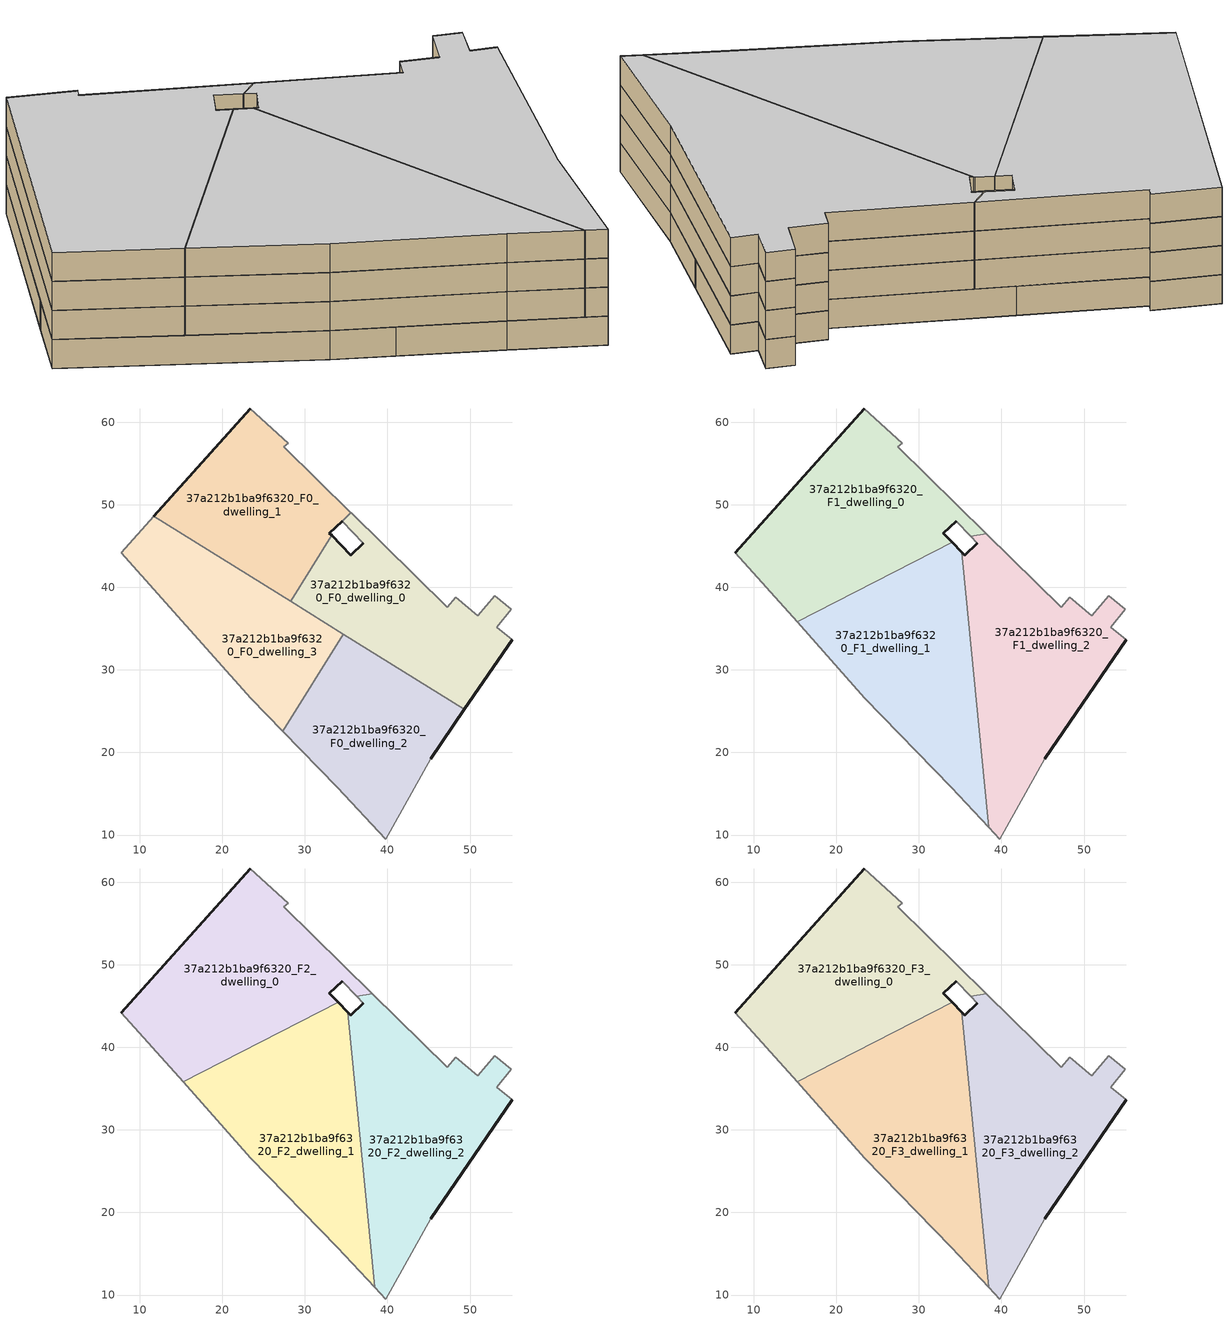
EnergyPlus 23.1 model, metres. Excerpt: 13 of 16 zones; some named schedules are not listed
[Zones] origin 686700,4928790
37a212b1ba9f6320_F0_dwelling_0
 floor ground (EU_floor_Construction): 49.31,25.24 55.1,33.68 53.23,35.19 54.98,37.34 53.02,39 50.92,36.56 48.29,38.81 47.24,37.57 35.58,49.04 34.55,48.07 34.52,48.04 37.06,45.38 35.52,43.91 33.23,46.29 28.27,38.31 z0
 wall outside (EU_wall_Construction): 55.1,33.68 49.31,25.24 / 33.23,46.29 35.52,43.91 37.06,45.38 z0:3
 wall adiabatic (EU_wall_Construction): 37.06,45.38 34.52,48.04 / 35.58,49.04 47.24,37.57 48.29,38.81 50.92,36.56 53.02,39 54.98,37.34 53.23,35.19 55.1,33.68 z0:3
 wall to 37a212b1ba9f6320_F0_dwelling_2 (EU_wall_Construction): 49.31,25.24 34.65,34.35 z0:3
 wall to 37a212b1ba9f6320_F0_dwelling_1 (EU_wall_Construction): 34.52,48.04 35.58,49.04 / 28.27,38.31 33.23,46.29 z0:3
 wall to 37a212b1ba9f6320_F0_dwelling_3 (EU_wall_Construction): 34.65,34.35 28.27,38.31 z0:3
37a212b1ba9f6320_F0_dwelling_1
 floor ground (EU_floor_Construction): 28.27,38.31 33.23,46.29 32.97,46.56 34.52,48.04 34.55,48.07 35.58,49.04 27.46,57.03 27.97,57.48 23.38,61.61 11.69,48.6 z0
 wall outside (EU_wall_Construction): 11.69,48.6 23.38,61.61 / 34.52,48.04 32.97,46.56 33.23,46.29 z0:3
 wall adiabatic (EU_wall_Construction): 23.38,61.61 27.97,57.48 27.46,57.03 35.58,49.04 z0:3
 wall to 37a212b1ba9f6320_F0_dwelling_3 (EU_wall_Construction): 28.27,38.31 11.69,48.6 z0:3
37a212b1ba9f6320_F0_dwelling_2
 floor ground (EU_floor_Construction): 39.77,9.52 45.21,19.27 49.31,25.24 34.65,34.35 27.33,22.57 33.89,15.79 z0
 wall outside (EU_wall_Construction): 49.31,25.24 45.21,19.27 z0:3
 wall adiabatic (EU_wall_Construction): 45.21,19.27 39.77,9.52 33.89,15.79 27.33,22.57 z0:3
 wall to 37a212b1ba9f6320_F0_dwelling_3 (EU_wall_Construction): 27.33,22.57 34.65,34.35 z0:3
37a212b1ba9f6320_F0_dwelling_3
 floor ground (EU_floor_Construction): 27.33,22.57 34.65,34.35 11.69,48.6 7.75,44.22 23.45,26.6 z0
 wall adiabatic (EU_wall_Construction): 27.33,22.57 23.45,26.6 7.75,44.22 11.69,48.6 z0:3
37a212b1ba9f6320_F1_dwelling_0
 floor to 37a212b1ba9f6320_F0_dwelling_0 (EU_floor_Construction): 38.13,46.53 35.58,49.04 34.55,48.07 34.52,48.04 36.28,46.2 z3; 34.03,45.46 33.23,46.29 32.1,44.47 z3
 floor to 37a212b1ba9f6320_F0_dwelling_1 (EU_floor_Construction): 32.1,44.47 33.23,46.29 32.97,46.56 34.52,48.04 34.55,48.07 35.58,49.04 27.46,57.03 27.97,57.48 23.38,61.61 11.69,48.6 24.57,40.6 z3
 floor to 37a212b1ba9f6320_F0_dwelling_3 (EU_floor_Construction): 24.57,40.6 11.69,48.6 7.75,44.22 15.25,35.81 z3
 wall outside (EU_wall_Construction): 34.52,48.04 32.97,46.56 34.03,45.46 / 7.75,44.22 23.38,61.61 z3:6
 wall adiabatic (EU_wall_Construction): 36.28,46.2 34.52,48.04 / 15.25,35.81 7.75,44.22 / 23.38,61.61 27.97,57.48 27.46,57.03 38.14,46.53 z3:6
 wall to 37a212b1ba9f6320_F1_dwelling_2 (EU_wall_Construction): 38.13,46.53 36.28,46.2 z3:6
 wall to 37a212b1ba9f6320_F1_dwelling_1 (EU_wall_Construction): 34.03,45.46 15.25,35.81 z3:6
37a212b1ba9f6320_F1_dwelling_1
 floor to 37a212b1ba9f6320_F0_dwelling_0 (EU_floor_Construction): 36.26,33.35 35.19,44.26 34.03,45.46 33.02,44.95 33.31,35.18 z3; 33.31,35.18 33.02,44.95 32.1,44.47 28.27,38.31 z3
 floor to 37a212b1ba9f6320_F0_dwelling_1 (EU_floor_Construction): 28.27,38.31 32.1,44.47 24.57,40.6 z3
 floor to 37a212b1ba9f6320_F0_dwelling_3 (EU_floor_Construction): 27.33,22.57 33.39,32.33 33.31,35.18 24.57,40.6 15.25,35.81 23.45,26.6 z3; 33.39,32.33 34.65,34.35 33.31,35.18 z3
 floor to 37a212b1ba9f6320_F0_dwelling_2 (EU_floor_Construction): 38.46,10.92 36.26,33.35 34.65,34.35 33.39,32.33 33.89,15.79 z3; 33.89,15.79 33.39,32.33 27.33,22.57 z3
 wall outside (EU_wall_Construction): 34.03,45.46 35.19,44.26 z3:6
 wall adiabatic (EU_wall_Construction): 38.46,10.92 33.89,15.79 23.45,26.6 15.25,35.81 z3:6
 wall to 37a212b1ba9f6320_F1_dwelling_2 (EU_wall_Construction): 35.19,44.26 38.46,10.92 z3:6
37a212b1ba9f6320_F1_dwelling_2
 floor to 37a212b1ba9f6320_F0_dwelling_0 (EU_floor_Construction): 49.31,25.24 55.1,33.68 53.23,35.19 54.98,37.34 53.02,39 50.92,36.56 48.29,38.81 47.24,37.57 38.13,46.53 36.28,46.2 37.06,45.38 35.52,43.91 35.19,44.26 36.26,33.35 z3
 floor to 37a212b1ba9f6320_F0_dwelling_2 (EU_floor_Construction): 39.77,9.52 45.21,19.27 49.31,25.24 36.26,33.35 38.46,10.92 z3
 wall outside (EU_wall_Construction): 55.1,33.68 45.21,19.27 / 35.19,44.26 35.52,43.91 37.06,45.38 z3:6
 wall adiabatic (EU_wall_Construction): 45.21,19.27 39.77,9.52 38.46,10.92 / 37.06,45.38 36.28,46.2 / 38.14,46.53 47.24,37.57 48.29,38.81 50.92,36.56 53.02,39 54.98,37.34 53.23,35.19 55.1,33.68 z3:6
37a212b1ba9f6320_F2_dwelling_0
 floor to 37a212b1ba9f6320_F1_dwelling_0 (EU_floor_Construction): 34.03,45.46 32.97,46.56 34.52,48.04 36.28,46.2 38.13,46.53 27.46,57.03 27.97,57.48 23.38,61.61 7.75,44.22 15.25,35.81 z6
 wall outside (EU_wall_Construction): 34.52,48.04 32.97,46.56 34.03,45.46 / 7.75,44.22 23.38,61.61 z6:9
 wall adiabatic (EU_wall_Construction): 36.28,46.2 34.52,48.04 / 15.25,35.81 7.75,44.22 / 23.38,61.61 27.97,57.48 27.46,57.03 38.14,46.53 z6:9
 wall to 37a212b1ba9f6320_F2_dwelling_2 (EU_wall_Construction): 38.13,46.53 36.28,46.2 z6:9
 wall to 37a212b1ba9f6320_F2_dwelling_1 (EU_wall_Construction): 34.03,45.46 15.25,35.81 z6:9
37a212b1ba9f6320_F2_dwelling_1
 floor to 37a212b1ba9f6320_F1_dwelling_1 (EU_floor_Construction): 38.46,10.92 35.19,44.26 34.03,45.46 15.25,35.81 23.45,26.6 33.88,15.79 z6
 wall outside (EU_wall_Construction): 34.03,45.46 35.19,44.26 z6:9
 wall adiabatic (EU_wall_Construction): 38.46,10.92 33.89,15.79 23.45,26.6 15.25,35.81 z6:9
 wall to 37a212b1ba9f6320_F2_dwelling_2 (EU_wall_Construction): 35.19,44.26 38.46,10.92 z6:9
37a212b1ba9f6320_F2_dwelling_2
 floor to 37a212b1ba9f6320_F1_dwelling_2 (EU_floor_Construction): 45.21,19.27 55.1,33.68 53.23,35.19 54.98,37.34 53.02,39 50.92,36.56 48.29,38.81 47.24,37.57 38.13,46.53 36.28,46.2 37.06,45.38 35.52,43.91 35.19,44.26 38.46,10.92 39.77,9.52 z6
 wall outside (EU_wall_Construction): 55.1,33.68 45.21,19.27 / 35.19,44.26 35.52,43.91 37.06,45.38 z6:9
 wall adiabatic (EU_wall_Construction): 45.21,19.27 39.77,9.52 38.46,10.92 / 37.06,45.38 36.28,46.2 / 38.14,46.53 47.24,37.57 48.29,38.81 50.92,36.56 53.02,39 54.98,37.34 53.23,35.19 55.1,33.68 z6:9
37a212b1ba9f6320_F3_dwelling_0
 floor to 37a212b1ba9f6320_F2_dwelling_0 (EU_floor_Construction): 34.03,45.46 32.97,46.56 34.52,48.04 36.28,46.2 38.13,46.53 27.46,57.03 27.97,57.48 23.38,61.61 7.75,44.22 15.25,35.81 z9
 wall outside (EU_wall_Construction): 34.52,48.04 32.97,46.56 34.03,45.46 / 7.75,44.22 23.38,61.61 z9:12
 wall adiabatic (EU_wall_Construction): 36.28,46.2 34.52,48.04 / 15.25,35.81 7.75,44.22 / 23.38,61.61 27.97,57.48 27.46,57.03 38.14,46.53 z9:12
 wall to 37a212b1ba9f6320_F3_dwelling_2 (EU_wall_Construction): 38.13,46.53 36.28,46.2 z9:12
 wall to 37a212b1ba9f6320_F3_dwelling_1 (EU_wall_Construction): 34.03,45.46 15.25,35.81 z9:12
 ceiling to 37a212b1ba9f6320_F4_dwelling_0 (EU_floor_Construction): 27.97,57.48 27.46,57.03 38.13,46.53 36.28,46.2 34.52,48.04 32.97,46.56 34.03,45.46 15.25,35.81 7.75,44.22 23.38,61.61 z12
37a212b1ba9f6320_F3_dwelling_1
 floor to 37a212b1ba9f6320_F2_dwelling_1 (EU_floor_Construction): 38.46,10.92 35.19,44.26 34.03,45.46 15.25,35.81 23.45,26.6 33.88,15.79 z9
 wall outside (EU_wall_Construction): 34.03,45.46 35.19,44.26 z9:12
 wall adiabatic (EU_wall_Construction): 38.46,10.92 33.89,15.79 23.45,26.6 15.25,35.81 z9:12
 wall to 37a212b1ba9f6320_F3_dwelling_2 (EU_wall_Construction): 35.19,44.26 38.46,10.92 z9:12
 ceiling to 37a212b1ba9f6320_F4_dwelling_1 (EU_floor_Construction): 35.19,44.26 38.46,10.92 33.88,15.79 23.45,26.6 15.25,35.81 34.03,45.46 z12
37a212b1ba9f6320_F3_dwelling_2
 floor to 37a212b1ba9f6320_F2_dwelling_2 (EU_floor_Construction): 45.21,19.27 55.1,33.68 53.23,35.19 54.98,37.34 53.02,39 50.92,36.56 48.29,38.81 47.24,37.57 38.13,46.53 36.28,46.2 37.06,45.38 35.52,43.91 35.19,44.26 38.46,10.92 39.77,9.52 z9
 wall outside (EU_wall_Construction): 55.1,33.68 45.21,19.27 / 35.19,44.26 35.52,43.91 37.06,45.38 z9:12
 wall adiabatic (EU_wall_Construction): 45.21,19.27 39.77,9.52 38.46,10.92 / 37.06,45.38 36.28,46.2 / 38.14,46.53 47.24,37.57 48.29,38.81 50.92,36.56 53.02,39 54.98,37.34 53.23,35.19 55.1,33.68 z9:12
 ceiling to 37a212b1ba9f6320_F4_dwelling_2 (EU_floor_Construction): 53.02,39 54.98,37.34 53.23,35.19 55.1,33.68 45.21,19.27 39.77,9.52 38.46,10.92 35.19,44.26 35.52,43.91 37.06,45.38 36.28,46.2 38.13,46.53 47.24,37.57 48.29,38.81 50.92,36.56 z12
[Building]
EU S2 Campaign: North Axis=0; Terrain=City; Solar Distribution=FullExterior
[Site:Location]
Bologna: Latitude=44.5; Longitude=11.25; Time Zone=1; Elevation=37
[SizingPeriod:WeatherFileDays]
AnnualSizingPeriod: Begin Month=1; Begin Day of Month=1; End Month=12; End Day of Month=31; Day of Week for Start Day=Monday; Use Weather File Daylight Saving Period=No; Use Weather File Rain and Snow Indicators=No
[MATERIAL]
EU_InternalMass_Material: Roughness=MediumRough; Thickness=0.1; Conductivity=1; Density=1800; Specific Heat=900; Thermal Absorptance=0.9; Solar Absorptance=0.7; Visible Absorptance=0.7
[MATERIAL:NOMASS] Roughness=MediumRough; Thermal Absorptance=0.9; Solar Absorptance=0.7; Visible Absorptance=0.7
Name | Thermal Resistance
EU_wall_NoMass | 0.905828
EU_floor_NoMass | 0.67114
[CONSTRUCTION]
EU_wall_Construction: EU_wall_NoMass
EU_floor_Construction: EU_floor_NoMass
EU_InternalMass_Construction: EU_InternalMass_Material
[ZONE] Type=1; Multiplier=1; Ceiling Height=autocalculate; Floor Area=autocalculate; Part of Total Floor Area=Yes
Name | Volume
37a212b1ba9f6320_F0_dwelling_0 | 824.37
37a212b1ba9f6320_F1_dwelling_0 | 1101.58
37a212b1ba9f6320_F2_dwelling_0; 37a212b1ba9f6320_F3_dwelling_0; 37a212b1ba9f6320_F1_dwelling_2 | 1101.59
37a212b1ba9f6320_F0_dwelling_1 | 828.012
37a212b1ba9f6320_F1_dwelling_1 | 1101.55
37a212b1ba9f6320_F2_dwelling_1; 37a212b1ba9f6320_F3_dwelling_1 | 1101.57
37a212b1ba9f6320_F0_dwelling_2 | 826.154
37a212b1ba9f6320_F2_dwelling_2; 37a212b1ba9f6320_F3_dwelling_2 | 1101.6
37a212b1ba9f6320_F0_dwelling_3 | 826.205
[INTERNALMASS] Construction=EU_InternalMass_Construction
Name | Zone or ZoneList | Surface Area
37a212b1ba9f6320_F0_dwelling_0_EU_InternalMass | 37a212b1ba9f6320_F0_dwelling_0 | 274.795
37a212b1ba9f6320_F0_dwelling_1_EU_InternalMass | 37a212b1ba9f6320_F0_dwelling_1 | 276.006
37a212b1ba9f6320_F0_dwelling_2_EU_InternalMass | 37a212b1ba9f6320_F0_dwelling_2 | 275.385
37a212b1ba9f6320_F0_dwelling_3_EU_InternalMass | 37a212b1ba9f6320_F0_dwelling_3 | 275.402
37a212b1ba9f6320_F1_dwelling_0_EU_InternalMass | 37a212b1ba9f6320_F1_dwelling_0 | 367.198
37a212b1ba9f6320_F1_dwelling_1_EU_InternalMass | 37a212b1ba9f6320_F1_dwelling_1 | 367.189
37a212b1ba9f6320_F1_dwelling_2_EU_InternalMass | 37a212b1ba9f6320_F1_dwelling_2 | 367.201
37a212b1ba9f6320_F2_dwelling_0_EU_InternalMass | 37a212b1ba9f6320_F2_dwelling_0 | 367.198
37a212b1ba9f6320_F2_dwelling_1_EU_InternalMass | 37a212b1ba9f6320_F2_dwelling_1 | 367.189
37a212b1ba9f6320_F2_dwelling_2_EU_InternalMass | 37a212b1ba9f6320_F2_dwelling_2 | 367.201
37a212b1ba9f6320_F3_dwelling_0_EU_InternalMass | 37a212b1ba9f6320_F3_dwelling_0 | 367.198
37a212b1ba9f6320_F3_dwelling_1_EU_InternalMass | 37a212b1ba9f6320_F3_dwelling_1 | 367.189
37a212b1ba9f6320_F3_dwelling_2_EU_InternalMass | 37a212b1ba9f6320_F3_dwelling_2 | 367.201
[OTHEREQUIPMENT] Fuel Type=Electricity; Design Level Calculation Method=Watts/Area; Power per Zone Floor Area=1; Fraction Latent=0; Fraction Radiant=0; Fraction Lost=0; Carbon Dioxide Generation Rate=0; EndUse Subcategory=EU_Step8_InternalGains
Name | Zone or ZoneList or Space or SpaceList | Schedule
EU_Step8_InternalGain_37a212b1ba9f6320_F0_dwelling_0_f000 | 37a212b1ba9f6320_F0_dwelling_0 | EU_Step8_GainSchedule_37a212b1ba9f6320_F0_dwelling_0_f000
EU_Step8_InternalGain_37a212b1ba9f6320_F0_dwelling_1_f000 | 37a212b1ba9f6320_F0_dwelling_1 | EU_Step8_GainSchedule_37a212b1ba9f6320_F0_dwelling_1_f000
EU_Step8_InternalGain_37a212b1ba9f6320_F0_dwelling_2_f000 | 37a212b1ba9f6320_F0_dwelling_2 | EU_Step8_GainSchedule_37a212b1ba9f6320_F0_dwelling_2_f000
EU_Step8_InternalGain_37a212b1ba9f6320_F0_dwelling_3_f000 | 37a212b1ba9f6320_F0_dwelling_3 | EU_Step8_GainSchedule_37a212b1ba9f6320_F0_dwelling_3_f000
EU_Step8_InternalGain_37a212b1ba9f6320_F1_dwelling_0_f000 | 37a212b1ba9f6320_F1_dwelling_0 | EU_Step8_GainSchedule_37a212b1ba9f6320_F1_dwelling_0_f000
EU_Step8_InternalGain_37a212b1ba9f6320_F1_dwelling_1_f000 | 37a212b1ba9f6320_F1_dwelling_1 | EU_Step8_GainSchedule_37a212b1ba9f6320_F1_dwelling_1_f000
EU_Step8_InternalGain_37a212b1ba9f6320_F1_dwelling_2_f000 | 37a212b1ba9f6320_F1_dwelling_2 | EU_Step8_GainSchedule_37a212b1ba9f6320_F1_dwelling_2_f000
EU_Step8_InternalGain_37a212b1ba9f6320_F2_dwelling_0_f000 | 37a212b1ba9f6320_F2_dwelling_0 | EU_Step8_GainSchedule_37a212b1ba9f6320_F2_dwelling_0_f000
EU_Step8_InternalGain_37a212b1ba9f6320_F2_dwelling_1_f000 | 37a212b1ba9f6320_F2_dwelling_1 | EU_Step8_GainSchedule_37a212b1ba9f6320_F2_dwelling_1_f000
EU_Step8_InternalGain_37a212b1ba9f6320_F2_dwelling_2_f000 | 37a212b1ba9f6320_F2_dwelling_2 | EU_Step8_GainSchedule_37a212b1ba9f6320_F2_dwelling_2_f000
EU_Step8_InternalGain_37a212b1ba9f6320_F3_dwelling_0_f000 | 37a212b1ba9f6320_F3_dwelling_0 | EU_Step8_GainSchedule_37a212b1ba9f6320_F3_dwelling_0_f000
EU_Step8_InternalGain_37a212b1ba9f6320_F3_dwelling_1_f000 | 37a212b1ba9f6320_F3_dwelling_1 | EU_Step8_GainSchedule_37a212b1ba9f6320_F3_dwelling_1_f000
EU_Step8_InternalGain_37a212b1ba9f6320_F3_dwelling_2_f000 | 37a212b1ba9f6320_F3_dwelling_2 | EU_Step8_GainSchedule_37a212b1ba9f6320_F3_dwelling_2_f000
[ZONEVENTILATION:DESIGNFLOWRATE] Schedule=EU_AlwaysOn; Design Flow Rate Calculation Method=AirChanges/Hour; Air Changes per Hour=0.73129; Ventilation Type=Natural; Fan Pressure Rise=0; Fan Total Efficiency=1; Constant Term Coefficient=1; Temperature Term Coefficient=0; Velocity Term Coefficient=0; Velocity Squared Term Coefficient=0; Minimum Indoor Temperature=-100; Maximum Indoor Temperature=100; Delta Temperature=-100; Minimum Outdoor Temperature=-100; Maximum Outdoor Temperature=100; Maximum Wind Speed=40
Name | Zone or ZoneList or Space or SpaceList
EU_ConstantAir_37a212b1ba9f6320_F0_dwelling_0 | 37a212b1ba9f6320_F0_dwelling_0
EU_ConstantAir_37a212b1ba9f6320_F0_dwelling_1 | 37a212b1ba9f6320_F0_dwelling_1
EU_ConstantAir_37a212b1ba9f6320_F0_dwelling_2 | 37a212b1ba9f6320_F0_dwelling_2
EU_ConstantAir_37a212b1ba9f6320_F0_dwelling_3 | 37a212b1ba9f6320_F0_dwelling_3
EU_ConstantAir_37a212b1ba9f6320_F1_dwelling_0 | 37a212b1ba9f6320_F1_dwelling_0
EU_ConstantAir_37a212b1ba9f6320_F1_dwelling_1 | 37a212b1ba9f6320_F1_dwelling_1
EU_ConstantAir_37a212b1ba9f6320_F1_dwelling_2 | 37a212b1ba9f6320_F1_dwelling_2
EU_ConstantAir_37a212b1ba9f6320_F2_dwelling_0 | 37a212b1ba9f6320_F2_dwelling_0
EU_ConstantAir_37a212b1ba9f6320_F2_dwelling_1 | 37a212b1ba9f6320_F2_dwelling_1
EU_ConstantAir_37a212b1ba9f6320_F2_dwelling_2 | 37a212b1ba9f6320_F2_dwelling_2
EU_ConstantAir_37a212b1ba9f6320_F3_dwelling_0 | 37a212b1ba9f6320_F3_dwelling_0
EU_ConstantAir_37a212b1ba9f6320_F3_dwelling_1 | 37a212b1ba9f6320_F3_dwelling_1
EU_ConstantAir_37a212b1ba9f6320_F3_dwelling_2 | 37a212b1ba9f6320_F3_dwelling_2
[HVACTEMPLATE:THERMOSTAT] Constant Heating Setpoint=20; Constant Cooling Setpoint=50
EU_HeatOnly_37a212b1ba9f6320_F0_dwelling_0; EU_HeatOnly_37a212b1ba9f6320_F0_dwelling_1; EU_HeatOnly_37a212b1ba9f6320_F0_dwelling_2; EU_HeatOnly_37a212b1ba9f6320_F0_dwelling_3; EU_HeatOnly_37a212b1ba9f6320_F1_dwelling_0; EU_HeatOnly_37a212b1ba9f6320_F1_dwelling_1; EU_HeatOnly_37a212b1ba9f6320_F1_dwelling_2; EU_HeatOnly_37a212b1ba9f6320_F2_dwelling_0; EU_HeatOnly_37a212b1ba9f6320_F2_dwelling_1; EU_HeatOnly_37a212b1ba9f6320_F2_dwelling_2; EU_HeatOnly_37a212b1ba9f6320_F3_dwelling_0; EU_HeatOnly_37a212b1ba9f6320_F3_dwelling_1; EU_HeatOnly_37a212b1ba9f6320_F3_dwelling_2; EU_HeatOnly_37a212b1ba9f6320_F4_dwelling_0; EU_HeatOnly_37a212b1ba9f6320_F4_dwelling_1; EU_HeatOnly_37a212b1ba9f6320_F4_dwelling_2
[HVACTEMPLATE:ZONE:IDEALLOADSAIRSYSTEM] System Availability Schedule=EU_AlwaysOn; Maximum Heating Supply Air Temperature=50; Minimum Cooling Supply Air Temperature=13; Maximum Heating Supply Air Humidity Ratio=0.0156; Minimum Cooling Supply Air Humidity Ratio=0.0077; Heating Limit=NoLimit; Cooling Limit=NoLimit; Heating Availability Schedule=EU_AlwaysOn; Cooling Availability Schedule=EU_CoolingOff; Dehumidification Control Type=ConstantSensibleHeatRatio; Cooling Sensible Heat Ratio=0.7; Dehumidification Setpoint=60; Humidification Control Type=None; Humidification Setpoint=30; Outdoor Air Method=None; Outdoor Air Flow Rate per Person=0.00944; Outdoor Air Flow Rate per Zone Floor Area=0; Outdoor Air Flow Rate per Zone=0; Demand Controlled Ventilation Type=None; Outdoor Air Economizer Type=NoEconomizer; Heat Recovery Type=None; Sensible Heat Recovery Effectiveness=0.7; Latent Heat Recovery Effectiveness=0.65
Name | Template Thermostat
37a212b1ba9f6320_F0_dwelling_0 | EU_HeatOnly_37a212b1ba9f6320_F0_dwelling_0
37a212b1ba9f6320_F0_dwelling_1 | EU_HeatOnly_37a212b1ba9f6320_F0_dwelling_1
37a212b1ba9f6320_F0_dwelling_2 | EU_HeatOnly_37a212b1ba9f6320_F0_dwelling_2
37a212b1ba9f6320_F0_dwelling_3 | EU_HeatOnly_37a212b1ba9f6320_F0_dwelling_3
37a212b1ba9f6320_F1_dwelling_0 | EU_HeatOnly_37a212b1ba9f6320_F1_dwelling_0
37a212b1ba9f6320_F1_dwelling_1 | EU_HeatOnly_37a212b1ba9f6320_F1_dwelling_1
